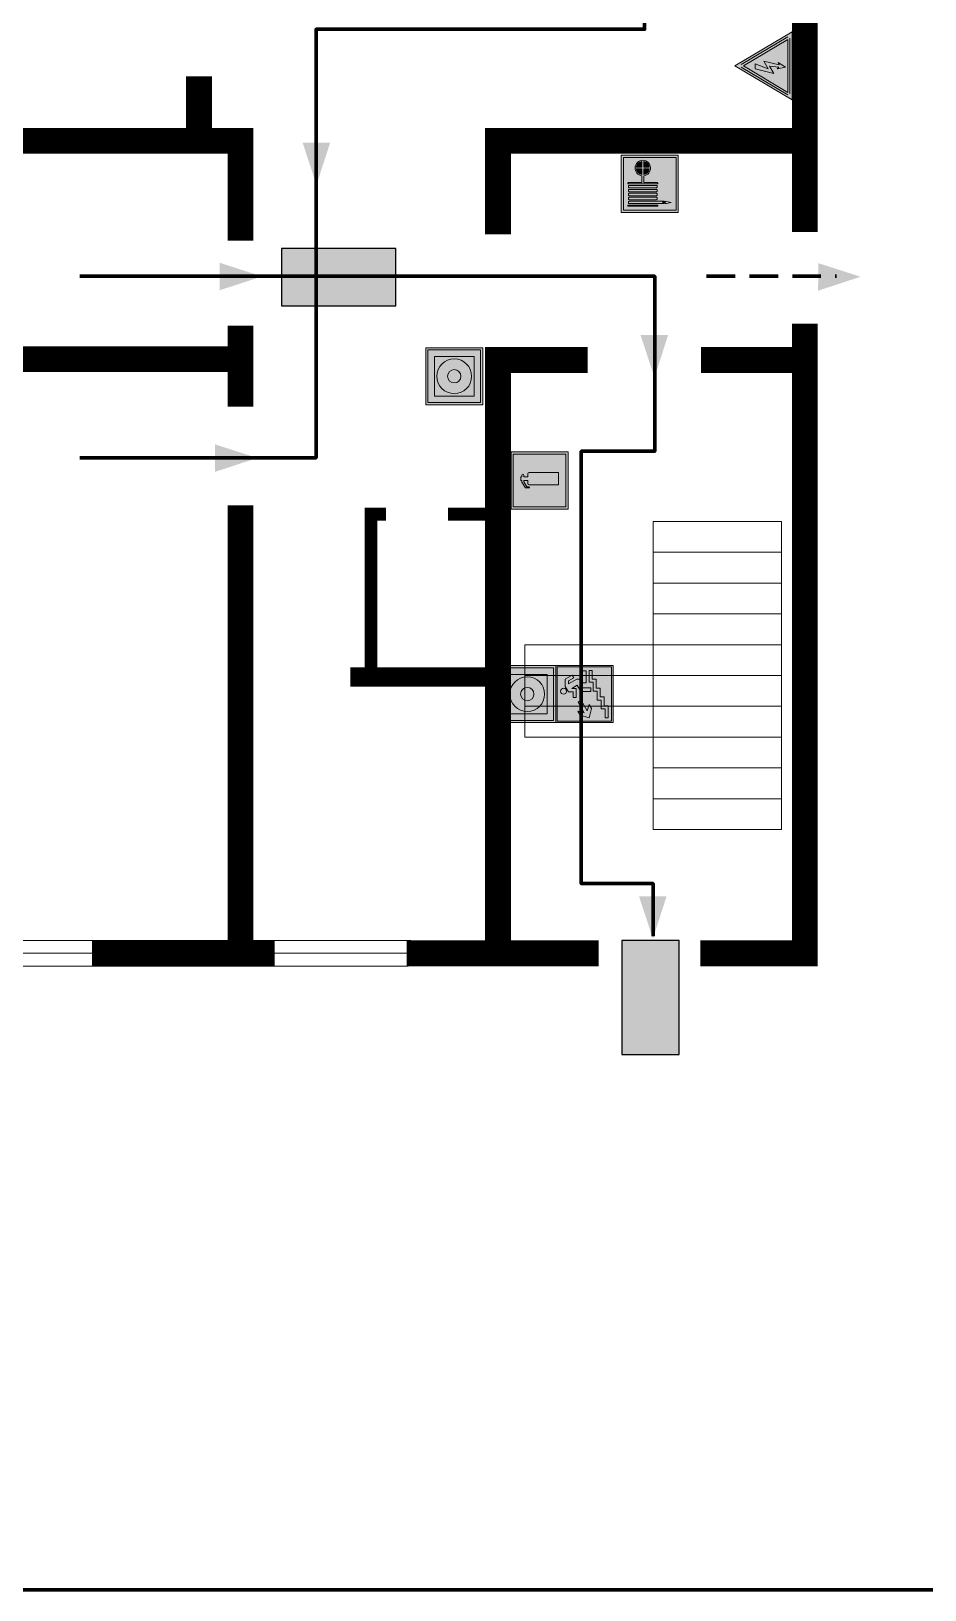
# Model space of a CAD drawing. Header units: millimetres. Extents: x 13810 to 67229, y 12374 to 21950.
# Drawn here: x 18207.3 to 18332.4, y 20273.6 to 20491.9 of the extents above; entities that cross this region are included whole.
import ezdxf

# ---------------------------------------------------------------- set-up
doc = ezdxf.new("R2010")
doc.units = ezdxf.units.MM
doc.linetypes.add('{ Wide Dash }', pattern=[12, 4, -2, 4, -2])
doc.layers.add('План_Штампы', color=7, linetype='Continuous')

# ---------------------------------------------------------------- blocks, each defined once
blk = doc.blocks.new('A$C7B4425F7')
at = {"true_color": 0xffffff}
blk.add_hatch(color=7, dxfattribs=at).paths.add_polyline_path([(0, 0), (-16, 0), (-16, -8), (0, -8)])
h = blk.add_hatch(color=126)
h.paths.add_polyline_path([(-0.2, -0.2), (-15.8, -0.2), (-15.8, -7.8), (-0.2, -7.8)])
h.paths.add_polyline_path([(-11.76, -2.03), (-11.76, -3.66), (-11.17, -3.66, -0.568275), (-11.17, -6.18), (-12.58, -6.18), (-12.58, -2.03)], flags=16)
h.paths.add_polyline_path([(-13.33, -4.12, -0.495768), (-13.59, -6.18), (-15.03, -6.18), (-15.03, -2.03), (-13.59, -2.03, -0.487973)], flags=16)
h.paths.add_polyline_path([(-10.25, -2.03), (-9.48, -2.03), (-9.48, -6.18), (-10.25, -6.18)], flags=16)
h.paths.add_polyline_path([(-13.84, -3.69), (-14.24, -3.69), (-14.24, -3.03), (-13.9, -3.03, -0.692621)], flags=0)
h.paths.add_polyline_path([(-9.15, -2.03), (-8.4, -2.03), (-8.04, -3.07), (-7.68, -2.03), (-6.93, -2.03), (-7.64, -4.1), (-6.93, -6.18), (-7.68, -6.18), (-8.04, -5.14), (-8.4, -6.18), (-9.15, -6.18), (-8.44, -4.1)], flags=16)
h.paths.add_polyline_path([(-11.76, -4.46), (-11.42, -4.46, -0.692621), (-11.36, -5.12), (-11.76, -5.12)], flags=0)
h.paths.add_polyline_path([(-13.9, -5.2), (-14.24, -5.2), (-14.24, -4.55), (-13.84, -4.55, -0.708038)], flags=0)
edge = h.paths.add_edge_path(flags=16)
edge.add_ellipse((-5.51, -4.08), major_axis=(0, 2.05), ratio=0.586184, start_angle=0, end_angle=360)
edge = h.paths.add_edge_path(flags=0)
edge.add_ellipse((-5.51, -4.08), major_axis=(0, 1.14), ratio=0.454828, start_angle=0, end_angle=360)
h.paths.add_polyline_path([(-4.13, -4.96, 0.377264), (-3.48, -4.52, 0.0555), (-3.16, -2.03), (-1.66, -2.03), (-1.66, -4.96), (-0.96, -4.96), (-0.96, -7.01), (-1.75, -7.01), (-1.75, -6.18), (-3.3, -6.18), (-3.3, -7.02), (-4.13, -7.02)], flags=16)
h.paths.add_polyline_path([(-2.73, -2.91), (-2.28, -2.91), (-2.28, -4.96), (-3.05, -4.96, 0.079136)], flags=0)
at = {"color": 126}
blk.add_lwpolyline([(-16, -8), (0, -8), (0, 0), (-16, 0)], close=True, dxfattribs=at)
blk = doc.blocks.new('A$C32E8229D')
at = {"true_color": 0xffffff}
blk.add_hatch(color=7, dxfattribs=at).paths.add_polyline_path([(0, 0), (0, -8), (16, -8), (16, 0)])
h = blk.add_hatch(color=126)
h.paths.add_polyline_path([(0.2, -0.2), (15.8, -0.2), (15.8, -7.8), (0.2, -7.8)])
h.paths.add_polyline_path([(13.49, -2.05), (12.08, -2.05), (11.37, -2.63, 0.162397), (11.29, -2.84), (11.29, -3.63), (10.35, -3.63), (10.35, -4.05), (11.68, -4.05), (11.68, -3.48), (12.26, -4.28), (11.29, -5.1), (11.29, -6.78), (11.85, -6.78), (11.85, -5.44), (12.8, -4.64), (12.8, -5.94), (14.46, -5.94), (14.46, -5.39), (13.45, -5.39), (13.45, -3.97), (12.46, -2.59), (13.15, -2.59), (13.69, -3.34), (14.18, -3)], flags=16)
h.paths.add_polyline_path([(10.74, -1.82, 1), (11.8, -1.82, 1)], flags=16)
h.paths.add_polyline_path([(9.39, -3.59), (5.99, -3.59), (6.56, -3.03), (5.91, -3.03), (5.1, -3.83), (5.91, -4.64), (6.56, -4.64), (5.99, -4.09), (9.39, -4.09)], flags=16)
h.paths.add_polyline_path([(4.29, -1.08), (1.72, -1.08), (1.72, -6.6), (4.29, -6.6)], flags=16)
at = {"color": 126}
blk.add_lwpolyline([(16, -8), (0, -8), (0, 0), (16, 0)], close=True, dxfattribs=at)
blk = doc.blocks.new('вниз 3')
at = {"lineweight": 0, "true_color": 0xffffff}
h = blk.add_hatch(color=7, dxfattribs=at)
h.dxf.hatch_style = 1
h.paths.add_polyline_path([(40997.5, -4475.69), (40997.25, -4475.28), (40995.76, -4476.15), (40995.97, -4475.23), (40995.39, -4475.56), (40995.05, -4476.83), (40996.33, -4477.17), (40996.91, -4476.83), (40996, -4476.55)], flags=0)
h.paths.add_polyline_path([(40999.81, -4473.95), (41000.22, -4473.95), (41000.64, -4474.67), (41001.03, -4474.43), (41000.46, -4473.49), (41000.42, -4473.49), (40999.43, -4473.49), (40998.68, -4473.92), (40998.68, -4474.57), (40997.88, -4474.57), (40997.88, -4475), (40999.14, -4475), (40999.14, -4474.43), (40999.14, -4474.38), (40999.59, -4475.15), (40998.72, -4475.67), (40998.72, -4477.06), (40999.24, -4477.06), (40999.24, -4475.96), (40999.95, -4475.56), (40999.95, -4476.43), (41001.61, -4476.43), (41001.61, -4475.88), (41000.47, -4475.88), (41000.47, -4475.12)], flags=0)
h.paths.add_polyline_path([(40999.2, -4473.24, 1), (40998.35, -4473.24, 1)], flags=0)
h.paths.add_polyline_path([(41000.46, -4477.26), (41001.69, -4477.26), (41001.69, -4476.84), (41000.03, -4476.84), (41000.03, -4477.39), (40998.78, -4477.39), (40998.78, -4477.95), (40997.53, -4477.95), (40997.53, -4478.5), (40996.29, -4478.5), (40996.29, -4479.06), (40995.05, -4479.06), (40995.05, -4479.48), (40995.29, -4479.48), (40996.72, -4479.48), (40996.72, -4478.92), (40997.97, -4478.92), (40997.97, -4478.36), (40999.2, -4478.36), (40999.2, -4477.81), (41000.46, -4477.81)], flags=0)
h.paths.add_polyline_path([(41002.37, -4472.17), (40994.37, -4472.17), (40994.37, -4480.17), (41002.37, -4480.17)])
h.paths.add_polyline_path([(41002.16, -4479.96), (40994.57, -4479.96), (40994.57, -4472.37), (41002.16, -4472.37)], flags=16)
h.paths.add_polyline_path([(41001.61, -4475.88), (41001.61, -4476.43), (40999.95, -4476.43), (40999.95, -4475.56), (40999.24, -4475.96), (40999.24, -4477.06), (40998.72, -4477.06), (40998.72, -4475.67), (40999.59, -4475.15), (40999.14, -4474.38), (40999.14, -4474.43), (40999.14, -4475), (40997.88, -4475), (40997.88, -4474.57), (40998.68, -4474.57), (40998.68, -4473.92), (40999.43, -4473.49), (41000.42, -4473.49), (41000.46, -4473.49), (41001.03, -4474.43), (41000.64, -4474.67), (41000.22, -4473.95), (40999.81, -4473.95), (41000.47, -4475.12), (41000.47, -4475.88)], flags=0)
h.paths.add_polyline_path([(41001.69, -4476.84), (41001.69, -4477.26), (41000.46, -4477.26), (41000.46, -4477.81), (40999.2, -4477.81), (40999.2, -4478.36), (40997.97, -4478.36), (40997.97, -4478.92), (40996.72, -4478.92), (40996.72, -4479.48), (40995.05, -4479.48), (40995.05, -4479.06), (40996.29, -4479.06), (40996.29, -4478.5), (40997.53, -4478.5), (40997.53, -4477.95), (40998.78, -4477.95), (40998.78, -4477.39), (41000.03, -4477.39), (41000.03, -4476.84)], flags=0)
h.paths.add_polyline_path([(40998.35, -4473.24, -1), (40999.2, -4473.24, -1)], flags=0)
h.paths.add_polyline_path([(40997.5, -4475.69), (40996, -4476.55), (40996.91, -4476.83), (40996.33, -4477.17), (40995.05, -4476.83), (40995.39, -4475.56), (40995.97, -4475.23), (40995.76, -4476.15), (40997.25, -4475.28)], flags=0)
at = {"lineweight": 0}
h = blk.add_hatch(color=126, dxfattribs=at)
h.dxf.hatch_style = 1
h.paths.add_polyline_path([(41002.16, -4472.37), (40994.57, -4472.37), (40994.57, -4479.96), (41002.16, -4479.96)])
h.paths.add_polyline_path([(40995.97, -4475.23), (40995.76, -4476.15), (40997.25, -4475.28), (40997.5, -4475.69), (40996, -4476.55), (40996.91, -4476.83), (40996.33, -4477.17), (40995.05, -4476.83), (40995.39, -4475.56)], flags=16)
h.paths.add_polyline_path([(40997.88, -4474.57), (40998.68, -4474.57), (40998.68, -4473.92), (40999.43, -4473.49), (41000.42, -4473.49), (41000.46, -4473.49), (41001.03, -4474.43), (41000.64, -4474.67), (41000.22, -4473.95), (40999.81, -4473.95), (41000.47, -4475.12), (41000.47, -4475.88), (41001.61, -4475.88), (41001.61, -4476.43), (40999.95, -4476.43), (40999.95, -4475.56), (40999.24, -4475.96), (40999.24, -4477.06), (40998.72, -4477.06), (40998.72, -4475.67), (40999.59, -4475.15), (40999.14, -4474.38), (40999.14, -4474.43), (40999.14, -4475), (40997.88, -4475)], flags=16)
h.paths.add_polyline_path([(40998.35, -4473.24, -1), (40999.2, -4473.24, -1)], flags=16)
h.paths.add_polyline_path([(40997.53, -4477.95), (40998.78, -4477.95), (40998.78, -4477.39), (41000.03, -4477.39), (41000.03, -4476.84), (41001.69, -4476.84), (41001.69, -4477.26), (41000.46, -4477.26), (41000.46, -4477.81), (40999.2, -4477.81), (40999.2, -4478.36), (40997.97, -4478.36), (40997.97, -4478.92), (40996.72, -4478.92), (40996.72, -4479.48), (40995.05, -4479.48), (40995.05, -4479.06), (40996.29, -4479.06), (40996.29, -4478.5), (40997.53, -4478.5)], flags=16)
at = {"lineweight": 0, "true_color": 0xffffff}
h = blk.add_hatch(color=7, dxfattribs=at)
h.dxf.hatch_style = 1
h.paths.add_polyline_path([(40999.2, -4473.24, 1), (40998.35, -4473.24, 1)])
h.paths.add_polyline_path([(40999.81, -4473.95), (41000.22, -4473.95), (41000.64, -4474.67), (41001.03, -4474.43), (41000.46, -4473.49), (41000.42, -4473.49), (40999.43, -4473.49), (40998.68, -4473.92), (40998.68, -4474.57), (40997.88, -4474.57), (40997.88, -4475), (40999.14, -4475), (40999.14, -4474.43), (40999.14, -4474.38), (40999.59, -4475.15), (40998.72, -4475.67), (40998.72, -4477.06), (40999.24, -4477.06), (40999.24, -4475.96), (40999.95, -4475.56), (40999.95, -4476.43), (41001.61, -4476.43), (41001.61, -4475.88), (41000.47, -4475.88), (41000.47, -4475.12)])
h.paths.add_polyline_path([(40999.2, -4477.81), (41000.46, -4477.81), (41000.46, -4477.26), (41001.69, -4477.26), (41001.69, -4476.84), (41000.03, -4476.84), (41000.03, -4477.39), (40998.78, -4477.39), (40998.78, -4477.95), (40997.53, -4477.95), (40997.53, -4478.5), (40996.29, -4478.5), (40996.29, -4479.06), (40995.05, -4479.06), (40995.05, -4479.48), (40995.29, -4479.48), (40996.72, -4479.48), (40996.72, -4478.92), (40997.97, -4478.92), (40997.97, -4478.36), (40999.2, -4478.36)])
h.paths.add_polyline_path([(40997.5, -4475.69), (40997.25, -4475.28), (40995.76, -4476.15), (40995.97, -4475.23), (40995.39, -4475.56), (40995.05, -4476.83), (40996.33, -4477.17), (40996.91, -4476.83), (40996, -4476.55)])
at = {"color": 126, "lineweight": 0}
for points in [[(40994.37, -4472.17), (41002.37, -4472.17), (41002.37, -4480.17), (40994.37, -4480.17)], [(40994.57, -4472.37), (41002.16, -4472.37), (41002.16, -4479.96), (40994.57, -4479.96)]]:
    blk.add_lwpolyline(points, close=True, dxfattribs=at)
for points in [[(40999.14, -4474.43), (40999.14, -4475), (40997.88, -4475), (40997.88, -4474.57), (40998.68, -4474.57), (40998.68, -4473.92), (40999.43, -4473.49), (41000.42, -4473.49), (41000.46, -4473.49), (41001.03, -4474.43), (41000.64, -4474.67), (41000.22, -4473.95), (40999.81, -4473.95), (41000.47, -4475.12), (41000.47, -4475.88), (41001.61, -4475.88), (41001.61, -4476.43), (40999.95, -4476.43), (40999.95, -4475.56), (40999.24, -4475.96), (40999.24, -4477.06), (40998.72, -4477.06), (40998.72, -4475.67), (40999.59, -4475.15), (40999.14, -4474.38), (40999.14, -4474.43)], [(40995.05, -4476.83), (40995.39, -4475.56), (40995.97, -4475.23), (40995.76, -4476.15), (40997.25, -4475.28), (40997.5, -4475.69), (40996, -4476.55), (40996.91, -4476.83), (40996.33, -4477.17), (40995.05, -4476.83)], [(40995.29, -4479.48), (40995.05, -4479.48), (40995.05, -4479.06), (40996.29, -4479.06), (40996.29, -4478.5), (40997.53, -4478.5), (40997.53, -4477.95), (40998.78, -4477.95), (40998.78, -4477.39), (41000.03, -4477.39), (41000.03, -4476.84), (41001.69, -4476.84), (41001.69, -4477.26), (41000.46, -4477.26), (41000.46, -4477.81), (40999.2, -4477.81), (40999.2, -4478.36), (40997.97, -4478.36), (40997.97, -4478.92), (40996.72, -4478.92), (40996.72, -4479.48), (40995.05, -4479.48)]]:
    blk.add_lwpolyline(points, dxfattribs=at)
blk.add_circle((40998.77, -4473.24), 0.426, dxfattribs=at)
blk = doc.blocks.new('A$C54414219')
at = {"true_color": 0xffffff}
h = blk.add_hatch(color=7, dxfattribs=at)
h.paths.add_polyline_path([(2.39, -9.45), (2.39, -18.3), (11.23, -18.3), (11.23, -9.45)], flags=0)
h.paths.add_polyline_path([(10.71, -13.87, -1), (2.92, -13.87, -1)], flags=0)
h.paths.add_polyline_path([(8.3, -13.87, -1), (5.33, -13.87, -1)], flags=0)
h.paths.add_polyline_path([(0.41, -7.47), (0.41, -20.27), (13.21, -20.27), (13.21, -7.47)])
h.paths.add_polyline_path([(0.92, -19.77), (12.71, -19.77), (12.71, -7.98), (0.92, -7.98)], flags=16)
h.paths.add_polyline_path([(11.23, -9.45), (11.23, -18.3), (2.39, -18.3), (2.39, -9.45)], flags=0)
at = {"lineweight": 5}
h = blk.add_hatch(color=242, dxfattribs=at)
h.paths.add_polyline_path([(12.71, -7.98), (0.92, -7.98), (0.92, -19.77), (12.71, -19.77)])
h.paths.add_polyline_path([(11.23, -18.3), (2.39, -18.3), (2.39, -9.45), (11.23, -9.45)], flags=16)
h.paths.add_polyline_path([(10.71, -13.87, -1), (2.92, -13.87, -1)], flags=0)
h.paths.add_polyline_path([(8.3, -13.87, -1), (5.33, -13.87, -1)], flags=0)
at = {"true_color": 0xffffff}
h = blk.add_hatch(color=7, dxfattribs=at)
h.paths.add_polyline_path([(2.39, -9.45), (2.39, -18.3), (11.23, -18.3), (11.23, -9.45)])
h.paths.add_polyline_path([(10.71, -13.87, -1), (2.92, -13.87, -1)], flags=16)
h.paths.add_polyline_path([(8.3, -13.87, -1), (5.33, -13.87, -1)], flags=0)
at = {"lineweight": 5}
h = blk.add_hatch(color=242, dxfattribs=at)
h.paths.add_polyline_path([(2.92, -13.87, 1), (10.71, -13.87, 1)])
h.paths.add_polyline_path([(8.3, -13.87, -1), (5.33, -13.87, -1)], flags=16)
at = {"color": 242, "lineweight": 5}
for p, q in [((0.41, -20.27), (0.41, -7.47)), ((0.41, -7.47), (13.21, -7.47)), ((0.41, -7.47), (13.21, -7.47)), ((13.21, -20.27), (13.21, -7.47)), ((0.41, -20.27), (13.21, -20.27))]:
    blk.add_line(p, q, dxfattribs=at)
for points in [[(0.92, -7.98), (12.71, -7.98), (12.71, -19.77), (0.92, -19.77)], [(2.39, -9.45), (11.23, -9.45), (11.23, -18.3), (2.39, -18.3)]]:
    blk.add_lwpolyline(points, close=True, dxfattribs=at)
for radius in [3.89, 1.49]:
    blk.add_circle((6.81, -13.87), radius, dxfattribs=at)
blk = doc.blocks.new('A$C37112FD5')
at = {"true_color": 0xf5f5ff}
h = blk.add_hatch(color=7, dxfattribs=at)
h.dxf.hatch_style = 1
h.paths.add_polyline_path([(12.8, -7.4), (0, -7.4), (0, -20.2), (12.8, -20.2)])
h.paths.add_polyline_path([(12.29, -7.91), (12.29, -19.69), (0.51, -19.69), (0.51, -7.91)], flags=16)
h.paths.add_polyline_path([(4.98, -9.04, -0.42597), (5.17, -9.22), (5.17, -12.25), (5.17, -15.29, -0.432244), (4.98, -15.47), (4.83, -15.47, -0.42597), (4.64, -15.29), (4.64, -12.25), (4.64, -9.22, -0.432244), (4.83, -9.04)], flags=0)
h.paths.add_polyline_path([(4.28, -9.22), (4.28, -12.25), (4.28, -15.29, -0.432244), (4.09, -15.47), (3.94, -15.47, -0.42597), (3.75, -15.29), (3.75, -12.25), (3.75, -9.22, -0.432244), (3.94, -9.04), (4.09, -9.04, -0.42597)], flags=0)
h.paths.add_polyline_path([(5.72, -9.04), (5.87, -9.04, -0.42597), (6.06, -9.22), (6.06, -12.25), (6.06, -15.29, -0.432244), (5.87, -15.47), (5.72, -15.47, -0.42597), (5.53, -15.29), (5.53, -12.25), (5.53, -9.22, -0.432244)], flags=0)
h.paths.add_polyline_path([(6.42, -8.9), (6.5, -8.9, -0.42597), (6.69, -9.08), (6.69, -12.03), (8.21, -12.03, -15.824349), (8.21, -12.47), (6.69, -12.47), (6.69, -15.42, -0.432244), (6.5, -15.6), (6.42, -15.6)], flags=0)
h.paths.add_polyline_path([(3.39, -9.22), (3.39, -12.25), (3.39, -15.29, -0.432244), (3.2, -15.47), (3.05, -15.47, -0.42597), (2.85, -15.29), (2.85, -12.25), (2.85, -9.22, -0.432244), (3.05, -9.04), (3.2, -9.04, -0.42597)], flags=0)
h.paths.add_polyline_path([(2.5, -9.22), (2.5, -16.71), (1.96, -16.71), (1.96, -9.22, -0.432244), (2.15, -9.04), (2.31, -9.04, -0.42597)], flags=0)
h.paths.add_polyline_path([(1.61, -8.9), (1.61, -15.6), (1.57, -15.6, -0.42597), (1.37, -15.42), (1.37, -12.03), (1.37, -9.09, -0.432244), (1.57, -8.9)], flags=0)
h.paths.add_polyline_path([(9.76, -10.81), (9.76, -12.03), (8.49, -12.03, -0.336371)], flags=0)
h.paths.add_polyline_path([(8.49, -12.47), (9.76, -12.47), (9.76, -13.7, -0.336371)], flags=0)
h.paths.add_polyline_path([(10.11, -10.81, -0.336371), (11.38, -12.03), (10.11, -12.03)], flags=0)
h.paths.add_polyline_path([(10.11, -12.47), (11.38, -12.47, -0.336371), (10.11, -13.7)], flags=0)
h.paths.add_polyline_path([(2.5, -16.84), (2.5, -17.05), (1.97, -17.05), (1.97, -16.84)], flags=0)
h.paths.add_polyline_path([(2.5, -17.24, -0.033778), (2.24, -18.6, -0.033778), (1.97, -17.24)], flags=0)
h = blk.add_hatch(color=242)
h.dxf.hatch_style = 1
h.paths.add_polyline_path([(12.29, -7.91), (0.51, -7.91), (0.51, -19.69), (12.29, -19.69)])
h.paths.add_polyline_path([(6.42, -15.6), (6.42, -8.9), (6.5, -8.9, -0.42597), (6.69, -9.08), (6.69, -12.03), (8.21, -12.03, -15.824349), (8.21, -12.47), (6.69, -12.47), (6.69, -15.42, -0.432244), (6.5, -15.6)], flags=16)
h.paths.add_polyline_path([(5.87, -15.47), (5.72, -15.47, -0.42597), (5.53, -15.29), (5.53, -12.25), (5.53, -9.22, -0.432244), (5.72, -9.04), (5.87, -9.04, -0.42597), (6.06, -9.22), (6.06, -12.25), (6.06, -15.29, -0.432244)], flags=16)
h.paths.add_polyline_path([(4.98, -15.47), (4.83, -15.47, -0.42597), (4.64, -15.29), (4.64, -12.25), (4.64, -9.22, -0.432244), (4.83, -9.04), (4.98, -9.04, -0.42597), (5.17, -9.22), (5.17, -12.25), (5.17, -15.29, -0.432244)], flags=16)
h.paths.add_polyline_path([(4.09, -15.47), (3.94, -15.47, -0.42597), (3.75, -15.29), (3.75, -12.25), (3.75, -9.22, -0.432244), (3.94, -9.04), (4.09, -9.04, -0.42597), (4.28, -9.22), (4.28, -12.25), (4.28, -15.29, -0.432244)], flags=16)
h.paths.add_polyline_path([(3.2, -15.47), (3.05, -15.47, -0.42597), (2.85, -15.29), (2.85, -12.25), (2.85, -9.22, -0.432244), (3.05, -9.04), (3.2, -9.04, -0.42597), (3.39, -9.22), (3.39, -12.25), (3.39, -15.29, -0.432244)], flags=16)
h.paths.add_polyline_path([(2.5, -17.05), (1.97, -17.05), (1.97, -16.84), (2.5, -16.84)], flags=16)
h.paths.add_polyline_path([(2.5, -17.24, -0.033778), (2.24, -18.6, -0.033778), (1.97, -17.24)], flags=16)
h.paths.add_polyline_path([(2.5, -16.71), (1.96, -16.71), (1.96, -9.22, -0.432244), (2.15, -9.04), (2.31, -9.04, -0.42597), (2.5, -9.22)], flags=16)
h.paths.add_polyline_path([(1.61, -15.6), (1.57, -15.6, -0.42597), (1.37, -15.42), (1.37, -12.03), (1.37, -9.09, -0.432244), (1.57, -8.9), (1.61, -8.9)], flags=16)
h.paths.add_polyline_path([(8.49, -12.47), (9.76, -12.47), (9.76, -13.7, -0.336371)], flags=0)
h.paths.add_polyline_path([(10.11, -13.7), (10.11, -12.47), (11.38, -12.47, -0.336371)], flags=0)
h.paths.add_polyline_path([(8.49, -12.03, -0.336371), (9.76, -10.81), (9.76, -12.03)], flags=0)
h.paths.add_polyline_path([(10.11, -12.03), (10.11, -10.81, -0.336371), (11.38, -12.03)], flags=0)
h = blk.add_hatch(color=7, dxfattribs=at)
h.dxf.hatch_style = 1
h.paths.add_polyline_path([(1.61, -8.9), (1.57, -8.9, 0.432244), (1.37, -9.09), (1.37, -12.03), (1.37, -15.42, 0.42597), (1.57, -15.6), (1.61, -15.6)])
h.paths.add_polyline_path([(2.5, -9.22, 0.42597), (2.31, -9.04), (2.15, -9.04, 0.432244), (1.96, -9.22), (1.96, -16.71), (2.5, -16.71)])
h.paths.add_polyline_path([(2.5, -16.84), (1.97, -16.84), (1.97, -17.05), (2.5, -17.05)])
h.paths.add_polyline_path([(2.5, -17.24), (1.97, -17.24, 0.033778), (2.24, -18.6, 0.033778)])
h.paths.add_polyline_path([(3.39, -12.25), (3.39, -9.22, 0.42597), (3.2, -9.04), (3.05, -9.04, 0.432244), (2.85, -9.22), (2.85, -12.25), (2.85, -15.29, 0.42597), (3.05, -15.47), (3.2, -15.47, 0.432244), (3.39, -15.29)])
h.paths.add_polyline_path([(4.28, -12.25), (4.28, -9.22, 0.42597), (4.09, -9.04), (3.94, -9.04, 0.432244), (3.75, -9.22), (3.75, -12.25), (3.75, -15.29, 0.42597), (3.94, -15.47), (4.09, -15.47, 0.432244), (4.28, -15.29)])
h.paths.add_polyline_path([(5.17, -12.25), (5.17, -9.22, 0.42597), (4.98, -9.04), (4.83, -9.04, 0.432244), (4.64, -9.22), (4.64, -12.25), (4.64, -15.29, 0.42597), (4.83, -15.47), (4.98, -15.47, 0.432244), (5.17, -15.29)])
h.paths.add_polyline_path([(6.06, -12.25), (6.06, -9.22, 0.42597), (5.87, -9.04), (5.72, -9.04, 0.432244), (5.53, -9.22), (5.53, -12.25), (5.53, -15.29, 0.42597), (5.72, -15.47), (5.87, -15.47, 0.432244), (6.06, -15.29)])
h.paths.add_polyline_path([(6.69, -12.47), (8.21, -12.47, 15.824349), (8.21, -12.03), (6.69, -12.03), (6.69, -9.08, 0.42597), (6.5, -8.9), (6.42, -8.9), (6.42, -15.6), (6.5, -15.6, 0.432244), (6.69, -15.42)])
h.paths.add_polyline_path([(8.49, -12.47), (9.76, -12.47), (9.76, -13.7, -0.336371)], flags=16)
h.paths.add_polyline_path([(8.49, -12.03, -0.336371), (9.76, -10.81), (9.76, -12.03)], flags=16)
h.paths.add_polyline_path([(10.11, -12.47), (11.38, -12.47, -0.336371), (10.11, -13.7)], flags=16)
h.paths.add_polyline_path([(10.11, -12.03), (10.11, -10.81, -0.336371), (11.38, -12.03)], flags=16)
h = blk.add_hatch(color=242)
h.dxf.hatch_style = 1
h.paths.add_polyline_path([(9.76, -10.81, 0.336371), (8.49, -12.03), (9.76, -12.03)])
h.paths.add_polyline_path([(10.11, -10.81), (10.11, -12.03), (11.38, -12.03, 0.336371)])
h.paths.add_polyline_path([(11.38, -12.47), (10.11, -12.47), (10.11, -13.7, 0.336371)])
h.paths.add_polyline_path([(9.76, -12.47), (8.49, -12.47, 0.336371), (9.76, -13.7)])
at = {"color": 242, "lineweight": 5}
for p, q in [((0, -20.2), (0, -7.4)), ((0, -7.4), (12.8, -7.4)), ((1.37, -12.03), (1.37, -9.08)), ((1.57, -8.9), (1.61, -8.9)), ((1.61, -8.9), (1.61, -15.6)), ((1.96, -16.71), (1.96, -9.22)), ((2.15, -9.04), (2.31, -9.04)), ((2.5, -16.71), (2.5, -9.22)), ((2.85, -12.25), (2.85, -9.22)), ((3.05, -9.04), (3.2, -9.04)), ((3.39, -12.25), (3.39, -9.22)), ((3.75, -12.25), (3.75, -9.22)), ((3.94, -9.04), (4.09, -9.04)), ((4.28, -12.25), (4.28, -9.22)), ((4.64, -12.25), (4.64, -9.22)), ((4.83, -9.04), (4.98, -9.04)), ((5.17, -12.25), (5.17, -9.22)), ((5.53, -12.25), (5.53, -9.22)), ((5.72, -9.04), (5.87, -9.04)), ((6.06, -12.25), (6.06, -9.22)), ((6.42, -8.9), (6.42, -15.6)), ((6.5, -8.9), (6.42, -8.9)), ((6.69, -12.03), (6.69, -9.08)), ((12.8, -20.2), (12.8, -7.4)), ((1.37, -12.03), (1.37, -15.42)), ((2.85, -12.25), (2.85, -15.29)), ((3.39, -12.25), (3.39, -15.29)), ((3.75, -12.25), (3.75, -15.29)), ((4.28, -12.25), (4.28, -15.29)), ((4.64, -12.25), (4.64, -15.29)), ((5.17, -12.25), (5.17, -15.29)), ((5.53, -12.25), (5.53, -15.29)), ((6.06, -12.25), (6.06, -15.29)), ((8.21, -12.03), (6.69, -12.03)), ((8.21, -12.47), (6.69, -12.47)), ((6.69, -12.47), (6.69, -15.42)), ((9.76, -12.03), (8.49, -12.03)), ((9.76, -12.47), (8.49, -12.47)), ((9.76, -10.81), (9.76, -12.03)), ((9.76, -12.47), (9.76, -13.7)), ((10.11, -10.81), (10.11, -12.03)), ((11.38, -12.03), (10.11, -12.03)), ((11.38, -12.47), (10.11, -12.47)), ((10.11, -12.47), (10.11, -13.7)), ((1.57, -15.6), (1.61, -15.6)), ((1.96, -16.71), (2.5, -16.71)), ((1.97, -16.84), (2.5, -16.84)), ((1.97, -17.05), (1.97, -16.84)), ((2.5, -17.05), (1.97, -17.05)), ((1.97, -17.24), (2.5, -17.24)), ((2.5, -16.84), (2.5, -17.05)), ((3.05, -15.47), (3.2, -15.47)), ((3.94, -15.47), (4.09, -15.47)), ((4.83, -15.47), (4.98, -15.47)), ((5.72, -15.47), (5.87, -15.47)), ((6.42, -15.6), (6.5, -15.6)), ((0, -20.2), (12.8, -20.2))]:
    blk.add_line(p, q, dxfattribs=at)
blk.add_lwpolyline([(0.51, -7.91), (12.29, -7.91), (12.29, -19.69), (0.51, -19.69)], close=True, dxfattribs=at)
for centre, radius, start, end in [((1.56, -9.09), 0.182, 87.1027, 180.6071), ((2.15, -9.22), 0.182, 87.1027, 180.6071), ((2.32, -9.22), 0.182, 359.3929, 92.8973), ((3.04, -9.22), 0.182, 87.1027, 180.6071), ((3.21, -9.22), 0.182, 359.3929, 92.8973), ((3.93, -9.22), 0.182, 87.1027, 180.6071), ((4.1, -9.22), 0.182, 359.3929, 92.8973), ((4.82, -9.22), 0.182, 87.1027, 180.6071), ((4.99, -9.22), 0.182, 359.3929, 92.8973), ((5.71, -9.22), 0.182, 87.1027, 180.6071), ((5.88, -9.22), 0.182, 359.3929, 92.8973), ((6.51, -9.09), 0.182, 359.3929, 92.8973), ((9.93, -12.25), 1.74, 187.2319, 172.7681), ((9.93, -12.25), 1.46, 96.9927, 171.3585), ((9.93, -12.25), 1.46, 188.6415, 263.0073), ((9.93, -12.25), 1.46, 8.6415, 83.0073), ((9.93, -12.25), 1.46, 276.9927, 351.3585), ((1.56, -15.42), 0.182, 179.3929, 272.8973), ((12.17, -15.98), 10.27, 187.041, 194.7793), ((-7.7, -15.98), 10.27, 345.2207, 352.959), ((3.04, -15.29), 0.182, 179.3929, 272.8973), ((3.21, -15.29), 0.182, 267.1027, 0.6071), ((3.93, -15.29), 0.182, 179.3929, 272.8973), ((4.1, -15.29), 0.182, 267.1027, 0.6071), ((4.82, -15.29), 0.182, 179.3929, 272.8973), ((4.99, -15.29), 0.182, 267.1027, 0.6071), ((5.71, -15.29), 0.182, 179.3929, 272.8973), ((5.88, -15.29), 0.182, 267.1027, 0.6071), ((6.51, -15.42), 0.182, 267.1027, 0.6071)]:
    blk.add_arc(centre, radius, start, end, dxfattribs=at)
blk = doc.blocks.new('A$C3AD82952')
at = {"true_color": 0xf5f5ff}
h = blk.add_hatch(color=7, dxfattribs=at)
h.dxf.hatch_style = 1
h.paths.add_polyline_path([(8.21, 8.73, 0.414214), (7.89, 9.05), (7.22, 9.05), (7.22, 9.92), (7.59, 9.92, 1), (7.57, 10.36), (7.22, 10.36), (7.22, 10.6), (6.43, 10.6), (6.43, 10.36), (6.01, 10.36), (4.74, 9.59), (4.74, 8.69), (4.98, 8.73), (4.98, 9.26), (6.12, 9.91), (6.43, 9.91), (6.43, 9.05), (5.76, 9.05, 0.414214), (5.44, 8.73), (5.44, 2.2), (8.21, 2.2)], flags=0)
h.paths.add_polyline_path([(12.8, 12.8), (0, 12.8), (0, 0), (12.8, 0)])
h.paths.add_polyline_path([(0.51, 12.29), (12.29, 12.29), (12.29, 0.51), (0.51, 0.51)], flags=16)
h.paths.add_polyline_path([(4.74, 9.59), (6.01, 10.36), (6.43, 10.36), (6.43, 10.6), (7.22, 10.6), (7.22, 10.36), (7.59, 10.36, -0.94586), (7.59, 9.92), (7.22, 9.92), (7.22, 9.05), (7.89, 9.05, -0.414214), (8.21, 8.73), (8.21, 2.2), (5.44, 2.2), (5.44, 8.73, -0.414214), (5.76, 9.05), (6.43, 9.05), (6.43, 9.91), (6.12, 9.91), (4.98, 9.26), (4.98, 8.73), (4.74, 8.69)], flags=0)
h = blk.add_hatch(color=242)
h.dxf.hatch_style = 1
h.paths.add_polyline_path([(12.29, 12.29), (0.51, 12.29), (0.51, 0.51), (12.29, 0.51)])
h.paths.add_polyline_path([(4.74, 8.69), (4.74, 9.59), (6.01, 10.36), (6.43, 10.36), (6.43, 10.6), (7.22, 10.6), (7.22, 10.36), (7.59, 10.36, -0.94586), (7.59, 9.92), (7.22, 9.92), (7.22, 9.05), (7.89, 9.05, -0.414214), (8.21, 8.73), (8.21, 2.2), (5.44, 2.2), (5.44, 8.73, -0.414214), (5.76, 9.05), (6.43, 9.05), (6.43, 9.91), (6.12, 9.91), (4.98, 9.26), (4.98, 8.73)], flags=16)
h = blk.add_hatch(color=7, dxfattribs=at)
h.dxf.hatch_style = 1
h.paths.add_polyline_path([(8.21, 8.73, 0.414214), (7.89, 9.05), (7.22, 9.05), (7.22, 9.92), (7.59, 9.92, 1), (7.57, 10.36), (7.22, 10.36), (7.22, 10.6), (6.43, 10.6), (6.43, 10.36), (6.01, 10.36), (4.74, 9.59), (4.74, 8.69), (4.98, 8.73), (4.98, 9.26), (6.12, 9.91), (6.43, 9.91), (6.43, 9.05), (5.76, 9.05, 0.414214), (5.44, 8.73), (5.44, 2.2), (8.21, 2.2)])
at = {"color": 242, "lineweight": 5}
for p, q in [((0, 0), (0, 12.8)), ((0, 12.8), (12.8, 12.8)), ((7.22, 10.6), (6.43, 10.6)), ((6.43, 10.6), (6.43, 10.36)), ((7.22, 10.36), (7.22, 10.6)), ((12.8, 0), (12.8, 12.8)), ((6.01, 10.36), (4.74, 9.59)), ((4.74, 9.59), (4.74, 8.69)), ((4.74, 8.69), (4.98, 8.73)), ((4.98, 9.26), (6.12, 9.91)), ((4.98, 8.73), (4.98, 9.26)), ((5.44, 2.2), (5.44, 8.73)), ((5.76, 9.05), (6.43, 9.05)), ((6.01, 10.36), (6.43, 10.36)), ((6.12, 9.91), (6.43, 9.91)), ((6.43, 9.91), (6.43, 9.05)), ((7.59, 10.36), (7.22, 10.36)), ((7.22, 9.05), (7.22, 9.92)), ((7.59, 9.92), (7.22, 9.92)), ((7.89, 9.05), (7.22, 9.05)), ((8.21, 2.2), (8.21, 8.73)), ((0, 0), (12.8, 0)), ((5.44, 2.2), (8.21, 2.2))]:
    blk.add_line(p, q, dxfattribs=at)
blk.add_lwpolyline([(0.51, 12.29), (12.29, 12.29), (12.29, 0.51), (0.51, 0.51)], close=True, dxfattribs=at)
for centre, radius, start, end in [((5.76, 8.73), 0.32, 90, 180), ((7.58, 10.14), 0.223, 273.1875, 86.8125), ((7.89, 8.73), 0.32, 0, 90)]:
    blk.add_arc(centre, radius, start, end, dxfattribs=at)
blk = doc.blocks.new('A$C3E6D3DDE')
at = {"lineweight": 5}
h = blk.add_hatch(color=40, dxfattribs=at)
h.paths.add_polyline_path([(24.1, 1.45), (16.46, -11.35), (31.74, -11.35)])
h.paths.add_polyline_path([(24.09, -0.46), (30.03, -10.41), (18.14, -10.41)], flags=16)
h.paths.add_polyline_path([(24.54, -3.08), (23.41, -6.02), (25.13, -5.01), (24.33, -8.5), (24.82, -8.27), (23.79, -9.86), (23.4, -8.04), (23.8, -8.43), (24.04, -6.29), (22.39, -7.25), (23.44, -3.08)], flags=0)
h = blk.add_hatch(color=256, dxfattribs=at)
h.paths.add_polyline_path([(24.37, 0.03, 0.567511), (23.82, 0.03), (17.59, -10.4, 0.582454), (17.86, -10.88), (30.32, -10.88, 0.582149), (30.6, -10.4)])
h.paths.add_polyline_path([(24.09, -0.46), (18.14, -10.41), (30.03, -10.41)], flags=16)
h.paths.add_polyline_path([(24.54, -3.08), (23.41, -6.02), (25.13, -5.01), (24.33, -8.5), (24.82, -8.27), (23.79, -9.86), (23.4, -8.04), (23.8, -8.43), (24.04, -6.29), (22.39, -7.25), (23.44, -3.08)], flags=0)
h = blk.add_hatch(color=40, dxfattribs=at)
h.paths.add_polyline_path([(24.09, -0.46), (18.14, -10.41), (30.03, -10.41)])
h.paths.add_polyline_path([(24.82, -8.27), (23.79, -9.86), (23.4, -8.04), (23.8, -8.43), (24.04, -6.29), (22.39, -7.25), (23.44, -3.08), (24.54, -3.08), (23.41, -6.02), (25.13, -5.01), (24.33, -8.5)], flags=16)
at = {"color": 40, "lineweight": 5}
for p, q in [((16.46, -11.35), (24.1, 1.45)), ((24.1, 1.45), (31.74, -11.35))]:
    blk.add_line(p, q, dxfattribs=at)
at = {"lineweight": 5}
for p, q in [((17.59, -10.4), (23.82, 0.03)), ((24.37, 0.03), (30.6, -10.4)), ((18.14, -10.41), (24.09, -0.46)), ((23.44, -3.08), (22.39, -7.25)), ((23.41, -6.02), (24.54, -3.08)), ((24.54, -3.08), (23.44, -3.08)), ((24.09, -0.46), (30.03, -10.41)), ((22.39, -7.25), (24.04, -6.29)), ((25.13, -5.01), (23.41, -6.02)), ((24.04, -6.29), (23.8, -8.43)), ((24.33, -8.5), (25.13, -5.01)), ((18.14, -10.41), (30.03, -10.41)), ((23.8, -8.43), (23.4, -8.04)), ((23.4, -8.04), (23.79, -9.86)), ((23.79, -9.86), (24.82, -8.27)), ((24.82, -8.27), (24.33, -8.5)), ((17.86, -10.88), (30.32, -10.88))]:
    blk.add_line(p, q, dxfattribs=at)
at = {"color": 50, "lineweight": 5}
blk.add_line((31.74, -11.35), (16.46, -11.35), dxfattribs=at)

msp = doc.modelspace()

# ---------------------------------------------------------------- linework, layer by layer
at = {"color": 2, "lineweight": 100}
msp.add_lwpolyline([(17896.73, 20668.6), (18496.73, 20668.6), (18496.73, 20273.6), (17896.73, 20273.6)], close=True, dxfattribs=at)
at = {"lineweight": 100, "const_width": 3.6}
for points in [[(18315.62, 20463.76), (18315.62, 20578.63), (18301.6, 20578.63)], [(18236.66, 20462.53), (18236.66, 20476.52), (18191.49, 20476.52), (18191.49, 20484.66), (18191.49, 20362.74)], [(18230.84, 20476.52), (18230.84, 20485.54)], [(18272.69, 20463.42), (18272.69, 20476.52), (18315.62, 20476.52)], [(18236.66, 20439.3), (18236.66, 20450.62)], [(18300.99, 20362.74), (18315.62, 20362.74), (18315.62, 20450.94)], [(18236.66, 20445.96), (18191.49, 20445.96)], [(18272.69, 20362.74), (18272.69, 20445.83), (18285.24, 20445.83)], [(18315.62, 20445.83), (18301.11, 20445.83)], [(18236.66, 20362.74), (18236.66, 20425.49)], [(18215.88, 20362.74), (18241.42, 20362.74)], [(18259.92, 20362.74), (18286.78, 20362.74)]]:
    msp.add_lwpolyline(points, dxfattribs=at)
at = {"color": 126, "lineweight": 100, "true_color": 0x008754}
for points in [[(18247.22, 20457.56), (18247.22, 20492.14), (18293.2, 20492.14), (18293.2, 20535.64)], [(18294.4, 20365.15), (18294.4, 20372.5), (18284.35, 20372.5), (18284.35, 20433.06), (18294.62, 20433.06), (18294.62, 20457.56), (18247.22, 20457.56), (18247.22, 20432.13), (18214.14, 20432.13)], [(18247.22, 20457.56), (18214.14, 20457.56)]]:
    msp.add_lwpolyline(points, dxfattribs=at)
at = {"color": 126, "linetype": '{ Wide Dash }', "lineweight": 100, "true_color": 0x008754}
msp.add_lwpolyline([(18301.89, 20457.56), (18320.06, 20457.56)], dxfattribs=at)
at = {"lineweight": 0}
for points, const_width in [([(18254.92, 20401.66), (18254.92, 20424.25)], 1.8), ([(18254.92, 20422.63), (18254.92, 20424.25), (18257, 20424.25)], 1.8), ([(18265.69, 20424.25), (18273.44, 20424.25)], 1.8), ([(18252.02, 20401.43), (18272.34, 20401.43)], 2.7)]:
    msp.add_lwpolyline(points, dxfattribs=dict(at, const_width=const_width))
for points in [[(18312.36, 20423.21), (18294.4, 20423.21), (18294.4, 20418.9), (18312.36, 20418.9)], [(18312.36, 20418.9), (18294.4, 20418.9), (18294.4, 20414.59), (18312.36, 20414.59)], [(18312.36, 20414.59), (18294.4, 20414.59), (18294.4, 20410.27), (18312.36, 20410.27)], [(18312.36, 20410.27), (18294.4, 20410.27), (18294.4, 20405.96), (18312.36, 20405.96)], [(18294.4, 20405.96), (18276.43, 20405.96), (18276.43, 20401.64), (18294.4, 20401.64)], [(18312.36, 20405.96), (18294.4, 20405.96), (18294.4, 20401.64), (18312.36, 20401.64)], [(18294.4, 20401.64), (18276.43, 20401.64), (18276.43, 20397.33), (18294.4, 20397.33)], [(18312.36, 20401.64), (18294.4, 20401.64), (18294.4, 20397.33), (18312.36, 20397.33)], [(18294.4, 20397.33), (18276.43, 20397.33), (18276.43, 20393.02), (18294.4, 20393.02)], [(18312.36, 20397.33), (18294.4, 20397.33), (18294.4, 20393.02), (18312.36, 20393.02)], [(18312.36, 20393.02), (18294.4, 20393.02), (18294.4, 20388.7), (18312.36, 20388.7)], [(18312.36, 20388.7), (18294.4, 20388.7), (18294.4, 20384.39), (18312.36, 20384.39)], [(18312.36, 20384.39), (18294.4, 20384.39), (18294.4, 20380.08), (18312.36, 20380.08)]]:
    msp.add_lwpolyline(points, close=True, dxfattribs=at)
for points in [[(18260.51, 20364.52), (18017.83, 20364.52)], [(18259.92, 20362.74), (18017.25, 20362.74)], [(18260.1, 20360.94), (18017.43, 20360.94)]]:
    msp.add_lwpolyline(points, dxfattribs=at)
at = {"layer": 'План_Штампы', "color": 126, "true_color": 0x008754}
for points in [[(18245.33, 20476.29), (18249.2, 20476.28), (18247.28, 20470.35)], [(18233.71, 20455.59), (18233.72, 20459.45), (18239.65, 20457.53)], [(18317.5, 20455.54), (18317.51, 20459.4), (18323.44, 20457.49)], [(18292.64, 20449.33), (18296.5, 20449.32), (18294.59, 20443.39)], [(18233.06, 20430.16), (18233.07, 20434.02), (18238.99, 20432.11)], [(18292.42, 20370.74), (18296.29, 20370.73), (18294.37, 20364.8)]]:
    msp.add_solid(points, dxfattribs=at)

# ---------------------------------------------------------------- block references
at = {"rotation": 90}
for name, p, xscale, yscale, zscale in [('A$C3E6D3DDE', (18306.75, 20471.96), 0.625, 0.625, 0.625), ('A$C37112FD5', (18285.3, 20466.5), 0.6249984004534781, 0.6249984004534781, 0.6249984004534781), ('A$C54414219', (18257.9, 20439.29), 0.625, 0.625, 0.625), ('A$C3AD82952', (18282.51, 20424.95), 0.625, 0.625, 0.625), ('A$C54414219', (18268.12, 20394.79), 0.625, 0.625, 0.625)]:
    msp.add_blockref(name, p, dxfattribs=dict(at, xscale=xscale, yscale=yscale, zscale=zscale))
at = {"color": 126, "true_color": 0x008754, "rotation": 90}
msp.add_blockref('вниз 3', (13808.62, -20599.32), dxfattribs=at)
at = {"layer": 'План_Штампы', "color": 126, "true_color": 0x008754, "xscale": -1}
msp.add_blockref('A$C32E8229D', (18258.37, 20461.43), dxfattribs=at)
at = {"layer": 'План_Штампы', "rotation": 90}
msp.add_blockref('A$C7B4425F7', (18290.03, 20364.55), dxfattribs=at)

doc.saveas('drawing.dxf')
